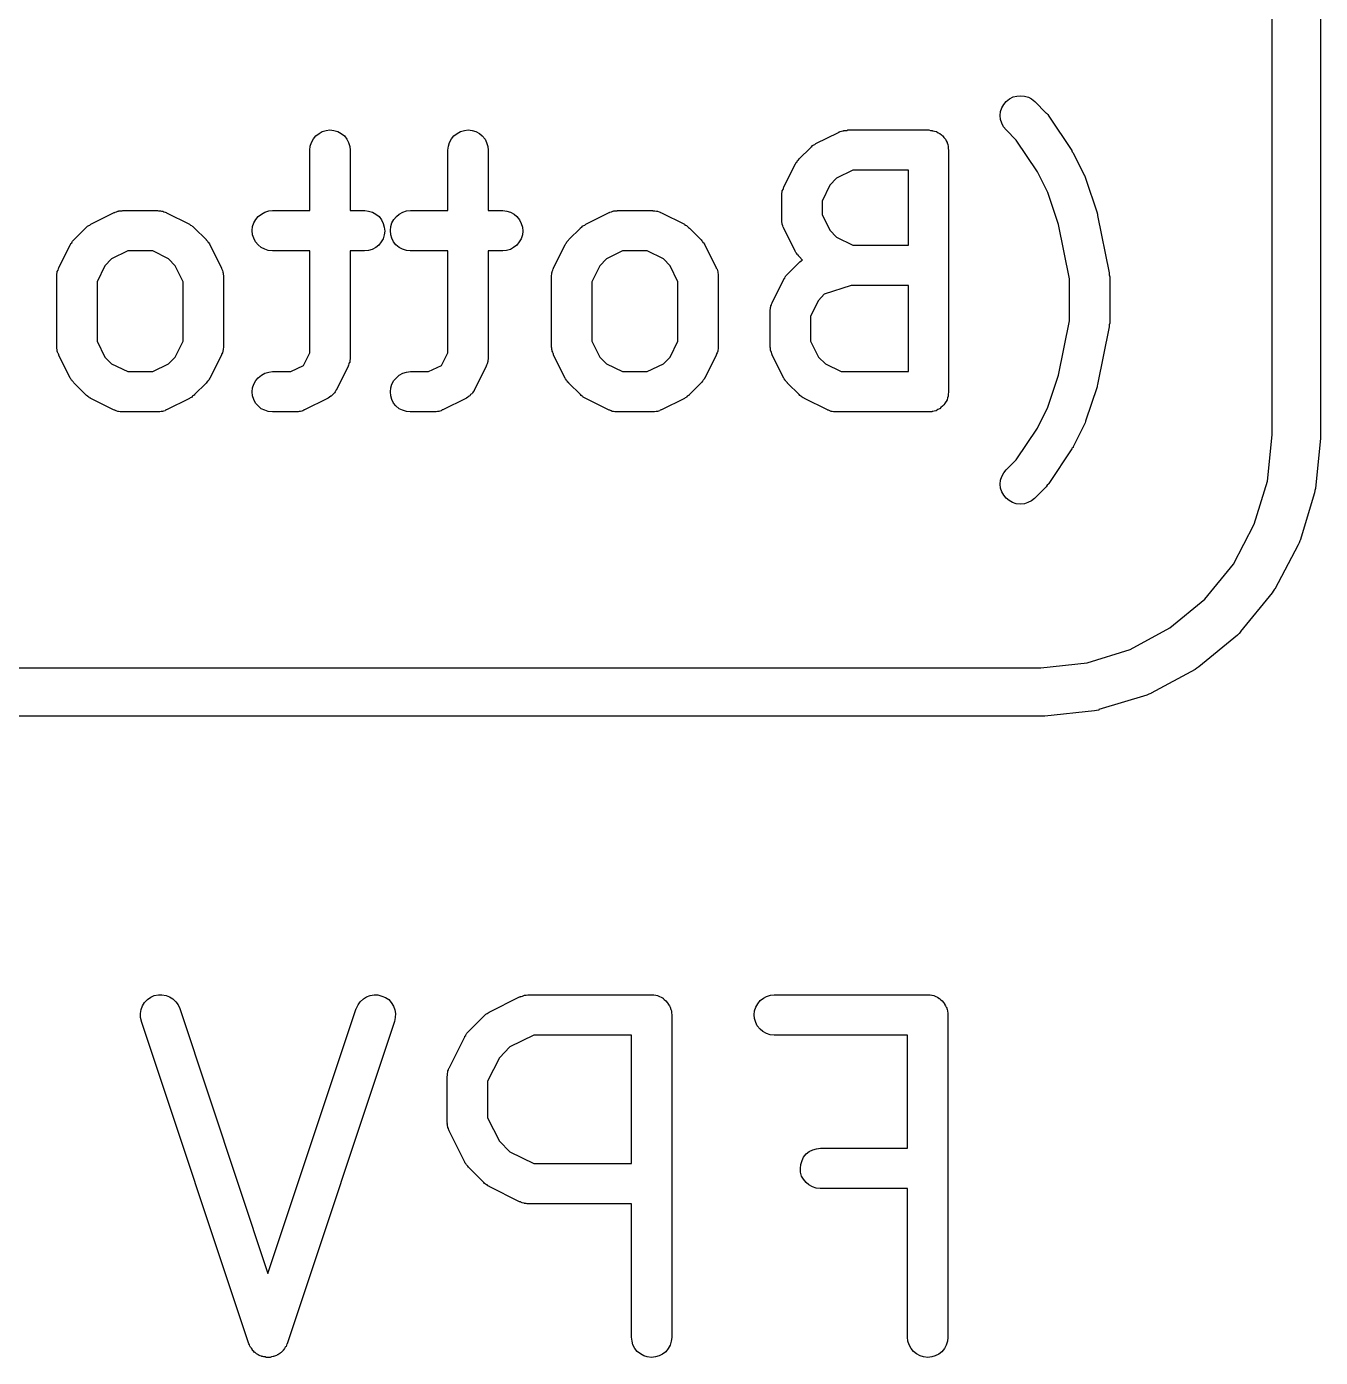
# Model space of a CAD drawing. Extents: x 57 to 139, y -149 to -36.
# Drawn here: x 104.036 to 107.248, y -129.541 to -126.238 of the extents above; entities that cross this region are included whole.
import ezdxf

# ---------------------------------------------------------------- set-up
doc = ezdxf.new("R2010")
doc.units = 0
doc.layers.add('BLACK', color=7, linetype='CONTINUOUS')

msp = doc.modelspace()

# ---------------------------------------------------------------- linework, layer by layer
at = {"layer": 'BLACK', "linetype": 'CONTINUOUS'}
for p, q in [((107.128, -127.251), (107.128, -120.015)), ((107.248, -120.012), (107.248, -127.257)), ((106.462, -126.431), (106.468, -126.423)), ((106.468, -126.423), (106.476, -126.417)), ((106.476, -126.417), (106.485, -126.412)), ((106.485, -126.412), (106.494, -126.41)), ((106.494, -126.41), (106.504, -126.409)), ((106.504, -126.409), (106.513, -126.41)), ((106.513, -126.41), (106.523, -126.413)), ((106.523, -126.413), (106.531, -126.417)), ((106.531, -126.417), (106.539, -126.423)), ((106.539, -126.423), (106.567, -126.452)), ((106.453, -126.458), (106.454, -126.448)), ((106.454, -126.448), (106.457, -126.439)), ((106.457, -126.439), (106.462, -126.431)), ((106.567, -126.452), (106.567, -126.452)), ((106.567, -126.452), (106.567, -126.452)), ((106.567, -126.452), (106.567, -126.452)), ((106.567, -126.452), (106.568, -126.452)), ((106.568, -126.452), (106.571, -126.456)), ((106.571, -126.456), (106.574, -126.46)), ((106.454, -126.468), (106.453, -126.458)), ((106.457, -126.477), (106.454, -126.468)), ((106.461, -126.486), (106.457, -126.477)), ((106.468, -126.494), (106.461, -126.486)), ((106.574, -126.46), (106.631, -126.545)), ((104.743, -126.525), (104.748, -126.516)), ((104.748, -126.516), (104.754, -126.509)), ((104.754, -126.509), (104.762, -126.503)), ((104.762, -126.503), (104.77, -126.498)), ((104.77, -126.498), (104.78, -126.495)), ((104.78, -126.495), (104.789, -126.494)), ((104.789, -126.494), (104.799, -126.495)), ((104.799, -126.495), (104.809, -126.498)), ((104.809, -126.498), (104.817, -126.503)), ((104.817, -126.503), (104.825, -126.509)), ((104.825, -126.509), (104.831, -126.517)), ((104.831, -126.517), (104.835, -126.525)), ((105.086, -126.525), (105.091, -126.516)), ((105.091, -126.516), (105.097, -126.509)), ((105.097, -126.509), (105.105, -126.503)), ((105.105, -126.503), (105.113, -126.498)), ((105.113, -126.498), (105.123, -126.495)), ((105.123, -126.495), (105.132, -126.494)), ((105.132, -126.494), (105.142, -126.495)), ((105.142, -126.495), (105.151, -126.498)), ((105.151, -126.498), (105.16, -126.503)), ((105.16, -126.503), (105.167, -126.509)), ((105.167, -126.509), (105.174, -126.517)), ((105.174, -126.517), (105.178, -126.525)), ((105.995, -126.528), (106.052, -126.5)), ((106.052, -126.5), (106.053, -126.499)), ((106.053, -126.499), (106.055, -126.499)), ((106.055, -126.499), (106.056, -126.498)), ((106.056, -126.498), (106.059, -126.497)), ((106.059, -126.497), (106.062, -126.496)), ((106.062, -126.496), (106.064, -126.496)), ((106.064, -126.496), (106.065, -126.495)), ((106.065, -126.495), (106.069, -126.495)), ((106.069, -126.495), (106.072, -126.495)), ((106.072, -126.495), (106.073, -126.495)), ((106.073, -126.495), (106.075, -126.494)), ((106.075, -126.494), (106.275, -126.494)), ((106.275, -126.494), (106.275, -126.494)), ((106.275, -126.494), (106.275, -126.494)), ((106.275, -126.494), (106.276, -126.494)), ((106.275, -126.494), (106.275, -126.494)), ((106.276, -126.494), (106.28, -126.495)), ((106.28, -126.495), (106.285, -126.495)), ((106.285, -126.495), (106.285, -126.496)), ((106.285, -126.496), (106.285, -126.496)), ((106.285, -126.496), (106.29, -126.497)), ((106.29, -126.497), (106.294, -126.498)), ((106.294, -126.498), (106.294, -126.498)), ((106.294, -126.498), (106.295, -126.498)), ((106.295, -126.498), (106.299, -126.501)), ((106.299, -126.501), (106.303, -126.503)), ((106.303, -126.503), (106.303, -126.503)), ((106.303, -126.503), (106.303, -126.503)), ((106.303, -126.503), (106.307, -126.506)), ((106.307, -126.506), (106.31, -126.509)), ((106.31, -126.509), (106.31, -126.509)), ((106.31, -126.509), (106.311, -126.509)), ((106.311, -126.509), (106.313, -126.513)), ((106.313, -126.513), (106.317, -126.517)), ((106.317, -126.517), (106.317, -126.517)), ((106.317, -126.517), (106.317, -126.517)), ((106.317, -126.517), (106.319, -126.521)), ((106.319, -126.521), (106.321, -126.525)), ((106.493, -126.519), (106.468, -126.494)), ((106.468, -126.494), (106.468, -126.494)), ((106.546, -126.598), (106.493, -126.519)), ((104.739, -126.544), (104.74, -126.534)), ((104.739, -126.694), (104.739, -126.544)), ((104.739, -126.544), (104.739, -126.544)), ((104.74, -126.534), (104.743, -126.525)), ((104.835, -126.525), (104.838, -126.535)), ((104.838, -126.535), (104.839, -126.544)), ((104.839, -126.544), (104.839, -126.694)), ((105.082, -126.544), (105.083, -126.534)), ((105.082, -126.694), (105.082, -126.544)), ((105.082, -126.544), (105.082, -126.544)), ((105.083, -126.534), (105.086, -126.525)), ((105.178, -126.525), (105.181, -126.535)), ((105.181, -126.535), (105.182, -126.544)), ((105.182, -126.544), (105.182, -126.694)), ((105.954, -126.566), (105.982, -126.538)), ((105.982, -126.538), (105.983, -126.537)), ((105.983, -126.537), (105.985, -126.535)), ((105.985, -126.535), (105.987, -126.533)), ((105.987, -126.533), (105.989, -126.532)), ((105.989, -126.532), (105.99, -126.531)), ((105.99, -126.531), (105.993, -126.53)), ((105.993, -126.53), (105.995, -126.528)), ((106.321, -126.525), (106.321, -126.526)), ((106.321, -126.526), (106.321, -126.526)), ((106.321, -126.526), (106.323, -126.53)), ((106.323, -126.53), (106.324, -126.535)), ((106.324, -126.535), (106.324, -126.535)), ((106.324, -126.535), (106.324, -126.535)), ((106.324, -126.535), (106.324, -126.54)), ((106.324, -126.54), (106.325, -126.544)), ((106.325, -126.544), (106.325, -127.144)), ((106.631, -126.545), (106.631, -126.546)), ((106.631, -126.546), (106.632, -126.548)), ((106.632, -126.548), (106.634, -126.551)), ((106.634, -126.551), (106.662, -126.608)), ((105.916, -126.636), (105.944, -126.579)), ((105.944, -126.579), (105.945, -126.579)), ((105.945, -126.579), (105.946, -126.576)), ((105.946, -126.576), (105.948, -126.574)), ((105.948, -126.574), (105.949, -126.572)), ((105.949, -126.572), (105.95, -126.57)), ((105.95, -126.57), (105.952, -126.568)), ((105.952, -126.568), (105.954, -126.566)), ((106.047, -126.614), (106.03, -126.631)), ((106.087, -126.594), (106.047, -126.614)), ((106.225, -126.594), (106.087, -126.594)), ((106.225, -126.78), (106.225, -126.594)), ((106.571, -126.649), (106.546, -126.598)), ((106.662, -126.608), (106.663, -126.608)), ((106.663, -126.608), (106.664, -126.611)), ((106.664, -126.611), (106.665, -126.614)), ((106.665, -126.614), (106.694, -126.7)), ((105.911, -126.652), (105.912, -126.648)), ((105.911, -126.655), (105.911, -126.652)), ((105.911, -126.657), (105.911, -126.655)), ((105.912, -126.645), (105.914, -126.642)), ((105.912, -126.647), (105.912, -126.645)), ((105.912, -126.648), (105.912, -126.647)), ((105.914, -126.642), (105.915, -126.639)), ((105.915, -126.638), (105.916, -126.636)), ((105.915, -126.639), (105.915, -126.638)), ((106.03, -126.631), (106.011, -126.671)), ((106.598, -126.729), (106.571, -126.649)), ((105.911, -126.658), (105.911, -126.657)), ((105.911, -126.659), (105.911, -126.658)), ((105.911, -126.716), (105.911, -126.659)), ((106.011, -126.671), (106.011, -126.704)), ((104.195, -126.728), (104.252, -126.7)), ((104.252, -126.7), (104.253, -126.699)), ((104.253, -126.699), (104.255, -126.699)), ((104.255, -126.699), (104.256, -126.698)), ((104.256, -126.698), (104.259, -126.697)), ((104.259, -126.697), (104.262, -126.696)), ((104.262, -126.696), (104.264, -126.696)), ((104.264, -126.696), (104.265, -126.695)), ((104.265, -126.695), (104.269, -126.695)), ((104.269, -126.695), (104.272, -126.695)), ((104.272, -126.695), (104.273, -126.695)), ((104.273, -126.695), (104.275, -126.694)), ((104.275, -126.694), (104.361, -126.694)), ((104.361, -126.694), (104.363, -126.695)), ((104.361, -126.694), (104.361, -126.694)), ((104.363, -126.695), (104.364, -126.695)), ((104.364, -126.695), (104.368, -126.695)), ((104.368, -126.695), (104.371, -126.696)), ((104.371, -126.696), (104.372, -126.696)), ((104.372, -126.696), (104.374, -126.696)), ((104.374, -126.696), (104.377, -126.697)), ((104.377, -126.697), (104.38, -126.698)), ((104.38, -126.698), (104.382, -126.699)), ((104.382, -126.699), (104.383, -126.7)), ((104.383, -126.7), (104.44, -126.728)), ((104.6, -126.725), (104.605, -126.716)), ((104.605, -126.716), (104.611, -126.709)), ((104.611, -126.709), (104.619, -126.703)), ((104.619, -126.703), (104.627, -126.698)), ((104.627, -126.698), (104.637, -126.695)), ((104.637, -126.695), (104.646, -126.694)), ((104.646, -126.694), (104.739, -126.694)), ((104.839, -126.694), (104.875, -126.694)), ((104.875, -126.694), (104.876, -126.694)), ((104.876, -126.694), (104.885, -126.696)), ((104.885, -126.696), (104.895, -126.698)), ((104.895, -126.698), (104.903, -126.703)), ((104.903, -126.703), (104.911, -126.709)), ((104.911, -126.709), (104.917, -126.717)), ((104.917, -126.717), (104.921, -126.726)), ((104.943, -126.725), (104.948, -126.716)), ((104.948, -126.716), (104.954, -126.709)), ((104.954, -126.709), (104.961, -126.703)), ((104.961, -126.703), (104.97, -126.698)), ((104.97, -126.698), (104.979, -126.695)), ((104.979, -126.695), (104.989, -126.694)), ((104.989, -126.694), (105.082, -126.694)), ((105.182, -126.694), (105.218, -126.694)), ((105.218, -126.694), (105.218, -126.694)), ((105.218, -126.694), (105.228, -126.696)), ((105.228, -126.696), (105.237, -126.698)), ((105.237, -126.698), (105.246, -126.703)), ((105.246, -126.703), (105.253, -126.709)), ((105.253, -126.709), (105.26, -126.717)), ((105.26, -126.717), (105.264, -126.726)), ((105.424, -126.728), (105.481, -126.7)), ((105.481, -126.7), (105.482, -126.699)), ((105.482, -126.699), (105.483, -126.699)), ((105.483, -126.699), (105.484, -126.698)), ((105.484, -126.698), (105.488, -126.697)), ((105.488, -126.697), (105.491, -126.696)), ((105.491, -126.696), (105.492, -126.696)), ((105.492, -126.696), (105.494, -126.695)), ((105.494, -126.695), (105.497, -126.695)), ((105.497, -126.695), (105.5, -126.695)), ((105.5, -126.695), (105.502, -126.695)), ((105.502, -126.695), (105.503, -126.694)), ((105.503, -126.694), (105.589, -126.694)), ((105.589, -126.694), (105.59, -126.694)), ((105.59, -126.694), (105.591, -126.695)), ((105.591, -126.695), (105.593, -126.695)), ((105.593, -126.695), (105.596, -126.695)), ((105.596, -126.695), (105.6, -126.696)), ((105.6, -126.696), (105.601, -126.696)), ((105.601, -126.696), (105.602, -126.696)), ((105.602, -126.696), (105.606, -126.697)), ((105.606, -126.697), (105.609, -126.698)), ((105.609, -126.698), (105.61, -126.699)), ((105.61, -126.699), (105.612, -126.7)), ((105.612, -126.7), (105.669, -126.728)), ((105.911, -126.717), (105.911, -126.716)), ((105.911, -126.719), (105.911, -126.717)), ((105.911, -126.722), (105.911, -126.719)), ((105.912, -126.726), (105.911, -126.722)), ((106.011, -126.704), (106.03, -126.743)), ((106.694, -126.7), (106.694, -126.701)), ((106.694, -126.701), (106.695, -126.703)), ((106.695, -126.703), (106.695, -126.706)), ((106.695, -126.706), (106.724, -126.849)), ((104.154, -126.766), (104.182, -126.738)), ((104.182, -126.738), (104.183, -126.737)), ((104.183, -126.737), (104.185, -126.735)), ((104.185, -126.735), (104.187, -126.733)), ((104.187, -126.733), (104.189, -126.732)), ((104.189, -126.732), (104.19, -126.731)), ((104.19, -126.731), (104.193, -126.73)), ((104.193, -126.73), (104.195, -126.728)), ((104.44, -126.728), (104.441, -126.729)), ((104.441, -126.729), (104.443, -126.73)), ((104.443, -126.73), (104.446, -126.731)), ((104.446, -126.731), (104.447, -126.733)), ((104.447, -126.733), (104.449, -126.734)), ((104.449, -126.734), (104.451, -126.736)), ((104.451, -126.736), (104.453, -126.738)), ((104.453, -126.738), (104.482, -126.766)), ((104.596, -126.744), (104.597, -126.734)), ((104.597, -126.754), (104.596, -126.744)), ((104.597, -126.734), (104.6, -126.725)), ((104.6, -126.763), (104.597, -126.754)), ((104.921, -126.726), (104.924, -126.735)), ((104.924, -126.754), (104.921, -126.764)), ((104.924, -126.735), (104.925, -126.745)), ((104.925, -126.745), (104.924, -126.754)), ((104.939, -126.744), (104.94, -126.734)), ((104.94, -126.754), (104.939, -126.744)), ((104.94, -126.734), (104.943, -126.725)), ((104.943, -126.763), (104.94, -126.754)), ((105.264, -126.726), (105.267, -126.735)), ((105.267, -126.754), (105.264, -126.764)), ((105.267, -126.735), (105.268, -126.745)), ((105.268, -126.745), (105.267, -126.754)), ((105.382, -126.766), (105.411, -126.738)), ((105.411, -126.737), (105.414, -126.735)), ((105.411, -126.738), (105.411, -126.737)), ((105.414, -126.735), (105.416, -126.733)), ((105.416, -126.733), (105.417, -126.732)), ((105.417, -126.732), (105.419, -126.731)), ((105.419, -126.731), (105.422, -126.73)), ((105.422, -126.73), (105.424, -126.728)), ((105.669, -126.728), (105.669, -126.729)), ((105.669, -126.729), (105.672, -126.73)), ((105.672, -126.73), (105.674, -126.731)), ((105.674, -126.731), (105.676, -126.733)), ((105.676, -126.733), (105.677, -126.734)), ((105.677, -126.734), (105.679, -126.736)), ((105.679, -126.736), (105.682, -126.738)), ((105.682, -126.738), (105.71, -126.766)), ((105.912, -126.727), (105.912, -126.726)), ((105.912, -126.728), (105.912, -126.727)), ((105.913, -126.732), (105.912, -126.728)), ((105.914, -126.735), (105.913, -126.732)), ((105.915, -126.736), (105.914, -126.735)), ((105.916, -126.738), (105.915, -126.736)), ((105.944, -126.795), (105.916, -126.738)), ((105.916, -126.738), (105.916, -126.738)), ((106.03, -126.743), (106.047, -126.76)), ((106.625, -126.864), (106.598, -126.729)), ((104.116, -126.836), (104.144, -126.779)), ((104.144, -126.779), (104.145, -126.779)), ((104.145, -126.779), (104.146, -126.776)), ((104.146, -126.776), (104.148, -126.774)), ((104.148, -126.774), (104.149, -126.772)), ((104.149, -126.772), (104.15, -126.77)), ((104.15, -126.77), (104.152, -126.768)), ((104.152, -126.768), (104.154, -126.766)), ((104.482, -126.766), (104.482, -126.767)), ((104.482, -126.767), (104.484, -126.769)), ((104.484, -126.769), (104.486, -126.771)), ((104.486, -126.771), (104.487, -126.773)), ((104.487, -126.773), (104.488, -126.774)), ((104.488, -126.774), (104.49, -126.777)), ((104.49, -126.777), (104.491, -126.779)), ((104.491, -126.779), (104.52, -126.836)), ((104.604, -126.772), (104.6, -126.763)), ((104.611, -126.779), (104.604, -126.772)), ((104.618, -126.786), (104.611, -126.779)), ((104.627, -126.79), (104.618, -126.786)), ((104.903, -126.786), (104.894, -126.791)), ((104.91, -126.78), (104.903, -126.786)), ((104.916, -126.772), (104.91, -126.78)), ((104.921, -126.764), (104.916, -126.772)), ((104.947, -126.772), (104.943, -126.763)), ((104.953, -126.779), (104.947, -126.772)), ((104.961, -126.786), (104.953, -126.779)), ((104.969, -126.79), (104.961, -126.786)), ((105.245, -126.786), (105.237, -126.791)), ((105.253, -126.78), (105.245, -126.786)), ((105.259, -126.772), (105.253, -126.78)), ((105.264, -126.764), (105.259, -126.772)), ((105.344, -126.836), (105.373, -126.779)), ((105.373, -126.779), (105.375, -126.776)), ((105.373, -126.779), (105.373, -126.779)), ((105.375, -126.776), (105.376, -126.774)), ((105.376, -126.774), (105.377, -126.772)), ((105.377, -126.772), (105.379, -126.77)), ((105.379, -126.77), (105.381, -126.768)), ((105.381, -126.768), (105.382, -126.766)), ((105.71, -126.766), (105.711, -126.767)), ((105.711, -126.767), (105.712, -126.769)), ((105.712, -126.769), (105.714, -126.771)), ((105.714, -126.771), (105.715, -126.773)), ((105.715, -126.773), (105.717, -126.774)), ((105.717, -126.774), (105.718, -126.777)), ((105.718, -126.777), (105.72, -126.779)), ((105.72, -126.779), (105.748, -126.836)), ((106.047, -126.76), (106.087, -126.78)), ((106.087, -126.78), (106.225, -126.78)), ((104.247, -126.814), (104.23, -126.831)), ((104.287, -126.794), (104.247, -126.814)), ((104.349, -126.794), (104.287, -126.794)), ((104.388, -126.814), (104.349, -126.794)), ((104.405, -126.831), (104.388, -126.814)), ((104.636, -126.793), (104.627, -126.79)), ((104.646, -126.794), (104.636, -126.793)), ((104.739, -126.794), (104.646, -126.794)), ((104.646, -126.794), (104.646, -126.794)), ((104.739, -127.047), (104.739, -126.794)), ((104.875, -126.794), (104.839, -126.794)), ((104.839, -126.794), (104.839, -127.059)), ((104.885, -126.793), (104.875, -126.794)), ((104.894, -126.791), (104.885, -126.793)), ((104.979, -126.793), (104.969, -126.79)), ((104.988, -126.794), (104.979, -126.793)), ((104.989, -126.794), (104.988, -126.794)), ((105.082, -126.794), (104.989, -126.794)), ((105.082, -127.047), (105.082, -126.794)), ((105.218, -126.794), (105.182, -126.794)), ((105.182, -126.794), (105.182, -127.059)), ((105.227, -126.793), (105.218, -126.794)), ((105.237, -126.791), (105.227, -126.793)), ((105.476, -126.814), (105.459, -126.831)), ((105.515, -126.794), (105.476, -126.814)), ((105.577, -126.794), (105.515, -126.794)), ((105.617, -126.814), (105.577, -126.794)), ((105.634, -126.831), (105.617, -126.814)), ((105.946, -126.798), (105.944, -126.795)), ((105.947, -126.8), (105.946, -126.798)), ((105.949, -126.802), (105.947, -126.8)), ((105.95, -126.804), (105.949, -126.802)), ((105.952, -126.806), (105.95, -126.804)), ((105.953, -126.808), (105.952, -126.806)), ((105.954, -126.808), (105.953, -126.808)), ((105.962, -126.817), (105.954, -126.808)), ((105.955, -126.822), (105.956, -126.821)), ((105.956, -126.821), (105.959, -126.819)), ((105.959, -126.819), (105.962, -126.817)), ((105.962, -126.817), (105.962, -126.817)), ((104.111, -126.852), (104.112, -126.848)), ((104.111, -126.855), (104.111, -126.852)), ((104.112, -126.845), (104.114, -126.842)), ((104.112, -126.847), (104.112, -126.845)), ((104.112, -126.848), (104.112, -126.847)), ((104.114, -126.842), (104.115, -126.839)), ((104.115, -126.838), (104.116, -126.836)), ((104.115, -126.839), (104.115, -126.838)), ((104.23, -126.831), (104.211, -126.871)), ((104.425, -126.871), (104.405, -126.831)), ((104.52, -126.836), (104.52, -126.837)), ((104.52, -126.837), (104.52, -126.838)), ((104.52, -126.838), (104.521, -126.84)), ((104.521, -126.84), (104.522, -126.843)), ((104.522, -126.843), (104.523, -126.846)), ((104.523, -126.846), (104.523, -126.848)), ((104.523, -126.848), (104.524, -126.849)), ((104.524, -126.849), (104.524, -126.852)), ((104.524, -126.852), (104.525, -126.856)), ((105.339, -126.855), (105.34, -126.852)), ((105.34, -126.848), (105.341, -126.847)), ((105.34, -126.852), (105.34, -126.848)), ((105.341, -126.845), (105.342, -126.842)), ((105.341, -126.847), (105.341, -126.845)), ((105.342, -126.842), (105.343, -126.839)), ((105.343, -126.839), (105.344, -126.838)), ((105.344, -126.838), (105.344, -126.836)), ((105.459, -126.831), (105.439, -126.871)), ((105.653, -126.871), (105.634, -126.831)), ((105.748, -126.836), (105.748, -126.837)), ((105.748, -126.837), (105.749, -126.838)), ((105.749, -126.838), (105.75, -126.84)), ((105.75, -126.84), (105.751, -126.843)), ((105.751, -126.843), (105.752, -126.846)), ((105.752, -126.846), (105.752, -126.848)), ((105.752, -126.848), (105.752, -126.849)), ((105.752, -126.849), (105.753, -126.852)), ((105.753, -126.852), (105.753, -126.856)), ((105.921, -126.856), (105.923, -126.854)), ((105.923, -126.854), (105.925, -126.852)), ((105.925, -126.852), (105.954, -126.823)), ((105.954, -126.823), (105.955, -126.822)), ((105.954, -126.823), (105.954, -126.823)), ((106.724, -126.849), (106.724, -126.849)), ((106.724, -126.849), (106.724, -126.849)), ((106.724, -126.849), (106.724, -126.849)), ((106.724, -126.849), (106.724, -126.85)), ((106.724, -126.85), (106.724, -126.854)), ((106.724, -126.854), (106.725, -126.859)), ((104.111, -126.857), (104.111, -126.855)), ((104.111, -126.858), (104.111, -126.857)), ((104.111, -126.859), (104.111, -126.858)), ((104.111, -127.03), (104.111, -126.859)), ((104.211, -126.871), (104.211, -127.018)), ((104.425, -127.018), (104.425, -126.871)), ((104.525, -126.856), (104.525, -126.857)), ((104.525, -126.857), (104.525, -126.859)), ((104.525, -126.859), (104.525, -127.03)), ((105.339, -126.857), (105.339, -126.855)), ((105.339, -126.858), (105.339, -126.857)), ((105.339, -126.859), (105.339, -126.858)), ((105.339, -127.03), (105.339, -126.859)), ((105.439, -126.871), (105.439, -127.018)), ((105.653, -127.018), (105.653, -126.871)), ((105.753, -126.856), (105.753, -126.857)), ((105.753, -126.857), (105.753, -126.859)), ((105.753, -126.859), (105.753, -127.03)), ((105.887, -126.922), (105.916, -126.865)), ((105.916, -126.864), (105.918, -126.862)), ((105.916, -126.865), (105.916, -126.864)), ((105.918, -126.862), (105.919, -126.859)), ((105.919, -126.859), (105.92, -126.858)), ((105.92, -126.858), (105.921, -126.856)), ((106.083, -126.88), (106.016, -126.902)), ((106.225, -126.88), (106.083, -126.88)), ((106.225, -127.094), (106.225, -126.88)), ((106.625, -126.968), (106.625, -126.864)), ((106.725, -126.859), (106.725, -126.973)), ((106.002, -126.917), (105.982, -126.956)), ((106.016, -126.902), (106.002, -126.917)), ((105.882, -126.941), (105.883, -126.937)), ((105.882, -126.942), (105.882, -126.941)), ((105.882, -126.944), (105.882, -126.942)), ((105.882, -127.03), (105.882, -126.944)), ((105.882, -126.944), (105.882, -126.944)), ((105.883, -126.934), (105.884, -126.933)), ((105.883, -126.937), (105.883, -126.934)), ((105.884, -126.931), (105.885, -126.928)), ((105.884, -126.933), (105.884, -126.931)), ((105.885, -126.928), (105.886, -126.925)), ((105.886, -126.925), (105.887, -126.923)), ((105.887, -126.923), (105.887, -126.922)), ((105.982, -126.956), (105.982, -127.018)), ((106.598, -127.103), (106.625, -126.968)), ((106.724, -126.983), (106.695, -127.126)), ((106.725, -126.974), (106.724, -126.978)), ((106.724, -126.978), (106.724, -126.983)), ((106.725, -126.973), (106.725, -126.973)), ((106.725, -126.973), (106.725, -126.973)), ((106.725, -126.973), (106.725, -126.973)), ((106.725, -126.973), (106.725, -126.974)), ((104.211, -127.018), (104.23, -127.058)), ((104.405, -127.058), (104.425, -127.018)), ((105.439, -127.018), (105.459, -127.058)), ((105.634, -127.058), (105.653, -127.018)), ((105.982, -127.018), (106.002, -127.058)), ((104.111, -127.032), (104.111, -127.03)), ((104.111, -127.033), (104.111, -127.032)), ((104.111, -127.036), (104.111, -127.033)), ((104.112, -127.04), (104.111, -127.036)), ((104.112, -127.041), (104.112, -127.04)), ((104.112, -127.043), (104.112, -127.041)), ((104.113, -127.046), (104.112, -127.043)), ((104.114, -127.049), (104.113, -127.046)), ((104.115, -127.05), (104.114, -127.049)), ((104.116, -127.052), (104.115, -127.05)), ((104.116, -127.053), (104.116, -127.052)), ((104.521, -127.05), (104.52, -127.051)), ((104.52, -127.051), (104.52, -127.053)), ((104.522, -127.047), (104.521, -127.05)), ((104.523, -127.043), (104.522, -127.047)), ((104.524, -127.041), (104.523, -127.042)), ((104.523, -127.042), (104.523, -127.043)), ((104.525, -127.034), (104.524, -127.037)), ((104.524, -127.037), (104.524, -127.041)), ((104.525, -127.03), (104.525, -127.031)), ((104.525, -127.031), (104.525, -127.032)), ((104.525, -127.032), (104.525, -127.034)), ((104.723, -127.079), (104.739, -127.047)), ((105.066, -127.079), (105.082, -127.047)), ((105.339, -127.032), (105.339, -127.03)), ((105.339, -127.033), (105.339, -127.032)), ((105.34, -127.036), (105.339, -127.033)), ((105.34, -127.04), (105.34, -127.036)), ((105.341, -127.041), (105.34, -127.04)), ((105.341, -127.043), (105.341, -127.041)), ((105.342, -127.046), (105.341, -127.043)), ((105.343, -127.049), (105.342, -127.046)), ((105.344, -127.05), (105.343, -127.049)), ((105.344, -127.052), (105.344, -127.05)), ((105.344, -127.053), (105.344, -127.052)), ((105.749, -127.051), (105.748, -127.053)), ((105.75, -127.047), (105.749, -127.05)), ((105.749, -127.05), (105.749, -127.051)), ((105.752, -127.043), (105.75, -127.047)), ((105.753, -127.037), (105.752, -127.041)), ((105.752, -127.041), (105.752, -127.042)), ((105.752, -127.042), (105.752, -127.043)), ((105.753, -127.03), (105.753, -127.031)), ((105.753, -127.031), (105.753, -127.032)), ((105.753, -127.032), (105.753, -127.034)), ((105.753, -127.034), (105.753, -127.037)), ((105.882, -127.032), (105.882, -127.03)), ((105.882, -127.033), (105.882, -127.032)), ((105.883, -127.036), (105.882, -127.033)), ((105.883, -127.04), (105.883, -127.036)), ((105.883, -127.041), (105.883, -127.04)), ((105.884, -127.043), (105.883, -127.041)), ((105.885, -127.046), (105.884, -127.043)), ((105.886, -127.049), (105.885, -127.046)), ((105.886, -127.05), (105.886, -127.049)), ((105.887, -127.052), (105.886, -127.05)), ((105.887, -127.053), (105.887, -127.052)), ((104.144, -127.11), (104.116, -127.053)), ((104.23, -127.058), (104.247, -127.075)), ((104.247, -127.075), (104.287, -127.094)), ((104.349, -127.094), (104.388, -127.075)), ((104.388, -127.075), (104.405, -127.058)), ((104.52, -127.053), (104.491, -127.11)), ((104.692, -127.094), (104.723, -127.079)), ((104.834, -127.081), (104.805, -127.138)), ((104.835, -127.078), (104.834, -127.08)), ((104.834, -127.08), (104.834, -127.081)), ((104.836, -127.075), (104.835, -127.078)), ((104.837, -127.072), (104.836, -127.075)), ((104.838, -127.071), (104.837, -127.072)), ((104.839, -127.062), (104.838, -127.066)), ((104.838, -127.066), (104.838, -127.069)), ((104.838, -127.069), (104.838, -127.071)), ((104.839, -127.059), (104.839, -127.059)), ((104.839, -127.059), (104.839, -127.061)), ((104.839, -127.061), (104.839, -127.062)), ((105.034, -127.094), (105.066, -127.079)), ((105.177, -127.081), (105.148, -127.138)), ((105.178, -127.078), (105.177, -127.08)), ((105.177, -127.08), (105.177, -127.081)), ((105.179, -127.075), (105.178, -127.078)), ((105.18, -127.072), (105.179, -127.075)), ((105.181, -127.069), (105.18, -127.071)), ((105.18, -127.071), (105.18, -127.072)), ((105.182, -127.062), (105.181, -127.066)), ((105.181, -127.066), (105.181, -127.069)), ((105.182, -127.059), (105.182, -127.059)), ((105.182, -127.059), (105.182, -127.061)), ((105.182, -127.061), (105.182, -127.062)), ((105.373, -127.11), (105.344, -127.053)), ((105.459, -127.058), (105.476, -127.075)), ((105.476, -127.075), (105.515, -127.094)), ((105.577, -127.094), (105.617, -127.075)), ((105.617, -127.075), (105.634, -127.058)), ((105.748, -127.053), (105.72, -127.11)), ((105.916, -127.11), (105.887, -127.053)), ((106.002, -127.058), (106.019, -127.075)), ((106.019, -127.075), (106.058, -127.094)), ((104.146, -127.112), (104.144, -127.11)), ((104.147, -127.115), (104.146, -127.112)), ((104.149, -127.116), (104.147, -127.115)), ((104.15, -127.118), (104.149, -127.116)), ((104.152, -127.12), (104.15, -127.118)), ((104.287, -127.094), (104.349, -127.094)), ((104.485, -127.118), (104.483, -127.12)), ((104.487, -127.117), (104.485, -127.118)), ((104.488, -127.115), (104.487, -127.117)), ((104.489, -127.113), (104.488, -127.115)), ((104.491, -127.11), (104.489, -127.113)), ((104.491, -127.11), (104.491, -127.11)), ((104.6, -127.125), (104.605, -127.116)), ((104.605, -127.116), (104.611, -127.109)), ((104.611, -127.109), (104.619, -127.103)), ((104.619, -127.103), (104.627, -127.098)), ((104.627, -127.098), (104.637, -127.095)), ((104.637, -127.095), (104.646, -127.094)), ((104.646, -127.094), (104.692, -127.094)), ((104.943, -127.125), (104.948, -127.116)), ((104.948, -127.116), (104.954, -127.109)), ((104.954, -127.109), (104.961, -127.103)), ((104.961, -127.103), (104.97, -127.098)), ((104.97, -127.098), (104.979, -127.095)), ((104.979, -127.095), (104.989, -127.094)), ((104.989, -127.094), (105.034, -127.094)), ((105.374, -127.112), (105.373, -127.11)), ((105.376, -127.115), (105.374, -127.112)), ((105.377, -127.116), (105.376, -127.115)), ((105.378, -127.118), (105.377, -127.116)), ((105.38, -127.12), (105.378, -127.118)), ((105.515, -127.094), (105.577, -127.094)), ((105.714, -127.118), (105.712, -127.12)), ((105.715, -127.117), (105.714, -127.118)), ((105.716, -127.115), (105.715, -127.117)), ((105.718, -127.113), (105.716, -127.115)), ((105.719, -127.11), (105.718, -127.113)), ((105.72, -127.11), (105.719, -127.11)), ((105.917, -127.112), (105.916, -127.11)), ((105.919, -127.115), (105.917, -127.112)), ((105.92, -127.116), (105.919, -127.115)), ((105.921, -127.118), (105.92, -127.116)), ((105.923, -127.12), (105.921, -127.118)), ((106.058, -127.094), (106.225, -127.094)), ((106.571, -127.182), (106.598, -127.103)), ((104.153, -127.122), (104.152, -127.12)), ((104.154, -127.123), (104.153, -127.122)), ((104.182, -127.151), (104.154, -127.123)), ((104.185, -127.153), (104.182, -127.151)), ((104.482, -127.123), (104.453, -127.151)), ((104.453, -127.151), (104.453, -127.152)), ((104.483, -127.12), (104.482, -127.123)), ((104.596, -127.144), (104.597, -127.134)), ((104.597, -127.154), (104.596, -127.144)), ((104.597, -127.134), (104.6, -127.125)), ((104.796, -127.151), (104.793, -127.154)), ((104.798, -127.149), (104.796, -127.151)), ((104.799, -127.148), (104.798, -127.149)), ((104.8, -127.147), (104.799, -127.148)), ((104.802, -127.144), (104.8, -127.147)), ((104.804, -127.141), (104.802, -127.144)), ((104.805, -127.139), (104.804, -127.14)), ((104.804, -127.14), (104.804, -127.141)), ((104.805, -127.138), (104.805, -127.139)), ((104.939, -127.144), (104.94, -127.134)), ((104.94, -127.154), (104.939, -127.144)), ((104.94, -127.134), (104.943, -127.125)), ((105.138, -127.151), (105.136, -127.154)), ((105.141, -127.149), (105.138, -127.151)), ((105.142, -127.148), (105.141, -127.149)), ((105.143, -127.147), (105.142, -127.148)), ((105.145, -127.144), (105.143, -127.147)), ((105.147, -127.141), (105.145, -127.144)), ((105.148, -127.139), (105.147, -127.14)), ((105.147, -127.14), (105.147, -127.141)), ((105.148, -127.138), (105.148, -127.139)), ((105.382, -127.122), (105.38, -127.12)), ((105.382, -127.123), (105.382, -127.122)), ((105.411, -127.151), (105.382, -127.123)), ((105.413, -127.153), (105.411, -127.151)), ((105.682, -127.151), (105.681, -127.152)), ((105.71, -127.123), (105.682, -127.151)), ((105.712, -127.12), (105.71, -127.123)), ((105.925, -127.122), (105.923, -127.12)), ((105.925, -127.123), (105.925, -127.122)), ((105.954, -127.151), (105.925, -127.123)), ((105.956, -127.153), (105.954, -127.151)), ((106.325, -127.145), (106.324, -127.15)), ((106.324, -127.15), (106.324, -127.154)), ((106.325, -127.144), (106.325, -127.145)), ((106.325, -127.145), (106.325, -127.145)), ((106.325, -127.145), (106.325, -127.145)), ((106.325, -127.145), (106.325, -127.145)), ((106.694, -127.132), (106.665, -127.217)), ((106.695, -127.126), (106.694, -127.129)), ((106.694, -127.129), (106.694, -127.132)), ((106.695, -127.126), (106.695, -127.126)), ((104.187, -127.155), (104.185, -127.153)), ((104.188, -127.156), (104.187, -127.155)), ((104.19, -127.157), (104.188, -127.156)), ((104.192, -127.159), (104.19, -127.157)), ((104.195, -127.16), (104.192, -127.159)), ((104.195, -127.161), (104.195, -127.16)), ((104.252, -127.189), (104.195, -127.161)), ((104.44, -127.161), (104.383, -127.189)), ((104.442, -127.159), (104.44, -127.161)), ((104.445, -127.158), (104.442, -127.159)), ((104.447, -127.156), (104.445, -127.158)), ((104.448, -127.155), (104.447, -127.156)), ((104.45, -127.153), (104.448, -127.155)), ((104.453, -127.152), (104.45, -127.153)), ((104.6, -127.163), (104.597, -127.154)), ((104.604, -127.172), (104.6, -127.163)), ((104.611, -127.179), (104.604, -127.172)), ((104.618, -127.186), (104.611, -127.179)), ((104.783, -127.161), (104.726, -127.189)), ((104.784, -127.16), (104.783, -127.161)), ((104.785, -127.16), (104.784, -127.16)), ((104.788, -127.157), (104.785, -127.16)), ((104.791, -127.155), (104.788, -127.157)), ((104.792, -127.155), (104.791, -127.155)), ((104.793, -127.154), (104.792, -127.155)), ((104.943, -127.163), (104.94, -127.154)), ((104.947, -127.172), (104.943, -127.163)), ((104.953, -127.179), (104.947, -127.172)), ((104.961, -127.186), (104.953, -127.179)), ((105.126, -127.161), (105.069, -127.189)), ((105.127, -127.16), (105.126, -127.161)), ((105.128, -127.16), (105.127, -127.16)), ((105.131, -127.157), (105.128, -127.16)), ((105.134, -127.155), (105.131, -127.157)), ((105.135, -127.155), (105.134, -127.155)), ((105.136, -127.154), (105.135, -127.155)), ((105.415, -127.155), (105.413, -127.153)), ((105.417, -127.156), (105.415, -127.155)), ((105.418, -127.157), (105.417, -127.156)), ((105.421, -127.159), (105.418, -127.157)), ((105.423, -127.16), (105.421, -127.159)), ((105.424, -127.161), (105.423, -127.16)), ((105.481, -127.189), (105.424, -127.161)), ((105.669, -127.161), (105.612, -127.189)), ((105.671, -127.159), (105.669, -127.161)), ((105.674, -127.158), (105.671, -127.159)), ((105.675, -127.156), (105.674, -127.158)), ((105.677, -127.155), (105.675, -127.156)), ((105.679, -127.153), (105.677, -127.155)), ((105.681, -127.152), (105.679, -127.153)), ((105.958, -127.155), (105.956, -127.153)), ((105.96, -127.156), (105.958, -127.155)), ((105.961, -127.157), (105.96, -127.156)), ((105.964, -127.159), (105.961, -127.157)), ((105.966, -127.16), (105.964, -127.159)), ((105.967, -127.161), (105.966, -127.16)), ((106.024, -127.189), (105.967, -127.161)), ((106.306, -127.183), (106.303, -127.186)), ((106.31, -127.18), (106.306, -127.183)), ((106.313, -127.176), (106.31, -127.18)), ((106.31, -127.18), (106.31, -127.18)), ((106.31, -127.18), (106.31, -127.18)), ((106.316, -127.173), (106.313, -127.176)), ((106.319, -127.168), (106.316, -127.172)), ((106.316, -127.172), (106.316, -127.173)), ((106.316, -127.173), (106.316, -127.173)), ((106.321, -127.164), (106.319, -127.168)), ((106.322, -127.159), (106.321, -127.164)), ((106.321, -127.164), (106.321, -127.164)), ((106.321, -127.164), (106.321, -127.164)), ((106.324, -127.155), (106.322, -127.159)), ((106.324, -127.154), (106.324, -127.155)), ((106.324, -127.155), (106.324, -127.155)), ((106.546, -127.234), (106.571, -127.182)), ((104.254, -127.19), (104.252, -127.189)), ((104.255, -127.19), (104.254, -127.19)), ((104.258, -127.191), (104.255, -127.19)), ((104.262, -127.193), (104.258, -127.191)), ((104.263, -127.193), (104.262, -127.193)), ((104.264, -127.193), (104.263, -127.193)), ((104.268, -127.194), (104.264, -127.193)), ((104.271, -127.194), (104.268, -127.194)), ((104.273, -127.194), (104.271, -127.194)), ((104.274, -127.194), (104.273, -127.194)), ((104.275, -127.194), (104.274, -127.194)), ((104.361, -127.194), (104.275, -127.194)), ((104.362, -127.194), (104.361, -127.194)), ((104.364, -127.194), (104.362, -127.194)), ((104.367, -127.194), (104.364, -127.194)), ((104.37, -127.193), (104.367, -127.194)), ((104.372, -127.193), (104.37, -127.193)), ((104.373, -127.193), (104.372, -127.193)), ((104.376, -127.192), (104.373, -127.193)), ((104.38, -127.191), (104.376, -127.192)), ((104.381, -127.19), (104.38, -127.191)), ((104.382, -127.189), (104.381, -127.19)), ((104.383, -127.189), (104.382, -127.189)), ((104.627, -127.19), (104.618, -127.186)), ((104.636, -127.193), (104.627, -127.19)), ((104.646, -127.194), (104.636, -127.193)), ((104.703, -127.194), (104.646, -127.194)), ((104.646, -127.194), (104.646, -127.194)), ((104.705, -127.194), (104.703, -127.194)), ((104.706, -127.194), (104.705, -127.194)), ((104.71, -127.194), (104.706, -127.194)), ((104.713, -127.193), (104.71, -127.194)), ((104.715, -127.193), (104.713, -127.193)), ((104.716, -127.193), (104.715, -127.193)), ((104.719, -127.192), (104.716, -127.193)), ((104.722, -127.191), (104.719, -127.192)), ((104.724, -127.19), (104.722, -127.191)), ((104.725, -127.189), (104.724, -127.19)), ((104.726, -127.189), (104.725, -127.189)), ((104.969, -127.19), (104.961, -127.186)), ((104.979, -127.193), (104.969, -127.19)), ((104.988, -127.194), (104.979, -127.193)), ((104.989, -127.194), (104.988, -127.194)), ((105.046, -127.194), (104.989, -127.194)), ((105.048, -127.194), (105.046, -127.194)), ((105.049, -127.194), (105.048, -127.194)), ((105.053, -127.194), (105.049, -127.194)), ((105.056, -127.193), (105.053, -127.194)), ((105.057, -127.193), (105.056, -127.193)), ((105.059, -127.193), (105.057, -127.193)), ((105.062, -127.192), (105.059, -127.193)), ((105.065, -127.191), (105.062, -127.192)), ((105.067, -127.19), (105.065, -127.191)), ((105.068, -127.189), (105.067, -127.19)), ((105.069, -127.189), (105.068, -127.189)), ((105.482, -127.19), (105.481, -127.189)), ((105.484, -127.19), (105.482, -127.19)), ((105.487, -127.191), (105.484, -127.19)), ((105.49, -127.193), (105.487, -127.191)), ((105.492, -127.193), (105.49, -127.193)), ((105.493, -127.193), (105.492, -127.193)), ((105.496, -127.194), (105.493, -127.193)), ((105.5, -127.194), (105.496, -127.194)), ((105.501, -127.194), (105.5, -127.194)), ((105.503, -127.194), (105.501, -127.194)), ((105.589, -127.194), (105.503, -127.194)), ((105.503, -127.194), (105.503, -127.194)), ((105.591, -127.194), (105.589, -127.194)), ((105.592, -127.194), (105.591, -127.194)), ((105.595, -127.194), (105.592, -127.194)), ((105.599, -127.193), (105.595, -127.194)), ((105.6, -127.193), (105.599, -127.193)), ((105.602, -127.193), (105.6, -127.193)), ((105.605, -127.192), (105.602, -127.193)), ((105.608, -127.191), (105.605, -127.192)), ((105.609, -127.19), (105.608, -127.191)), ((105.611, -127.189), (105.609, -127.19)), ((105.612, -127.189), (105.611, -127.189)), ((106.025, -127.19), (106.024, -127.189)), ((106.027, -127.19), (106.025, -127.19)), ((106.03, -127.191), (106.027, -127.19)), ((106.033, -127.193), (106.03, -127.191)), ((106.034, -127.193), (106.033, -127.193)), ((106.036, -127.193), (106.034, -127.193)), ((106.039, -127.194), (106.036, -127.193)), ((106.043, -127.194), (106.039, -127.194)), ((106.044, -127.194), (106.043, -127.194)), ((106.046, -127.194), (106.044, -127.194)), ((106.275, -127.194), (106.046, -127.194)), ((106.046, -127.194), (106.046, -127.194)), ((106.28, -127.194), (106.275, -127.194)), ((106.284, -127.194), (106.28, -127.194)), ((106.285, -127.193), (106.284, -127.193)), ((106.284, -127.193), (106.284, -127.194)), ((106.289, -127.192), (106.285, -127.193)), ((106.294, -127.191), (106.289, -127.192)), ((106.298, -127.188), (106.294, -127.191)), ((106.294, -127.191), (106.294, -127.191)), ((106.294, -127.191), (106.294, -127.191)), ((106.302, -127.186), (106.298, -127.188)), ((106.303, -127.186), (106.302, -127.186)), ((106.302, -127.186), (106.302, -127.186)), ((106.665, -127.217), (106.665, -127.218)), ((106.493, -127.313), (106.546, -127.234)), ((106.662, -127.224), (106.634, -127.281)), ((106.664, -127.221), (106.662, -127.224)), ((106.665, -127.218), (106.664, -127.221)), ((106.634, -127.282), (106.632, -127.284)), ((106.634, -127.281), (106.634, -127.282)), ((107.117, -127.366), (107.128, -127.251)), ((107.248, -127.26), (107.236, -127.383)), ((107.248, -127.257), (107.248, -127.26)), ((107.248, -127.26), (107.248, -127.26)), ((106.468, -127.338), (106.493, -127.313)), ((106.631, -127.286), (106.574, -127.372)), ((106.632, -127.284), (106.631, -127.286)), ((106.457, -127.354), (106.462, -127.345)), ((106.462, -127.345), (106.468, -127.338)), ((106.453, -127.373), (106.454, -127.363)), ((106.454, -127.383), (106.453, -127.373)), ((106.454, -127.363), (106.457, -127.354)), ((106.567, -127.38), (106.539, -127.408)), ((106.57, -127.376), (106.567, -127.38)), ((106.573, -127.373), (106.57, -127.376)), ((106.574, -127.372), (106.573, -127.373)), ((106.574, -127.372), (106.574, -127.372)), ((106.574, -127.372), (106.574, -127.372)), ((106.574, -127.372), (106.574, -127.372)), ((107.084, -127.473), (107.117, -127.366)), ((106.457, -127.392), (106.454, -127.383)), ((106.462, -127.401), (106.457, -127.392)), ((106.468, -127.408), (106.462, -127.401)), ((106.475, -127.414), (106.468, -127.408)), ((106.484, -127.419), (106.475, -127.414)), ((106.531, -127.415), (106.522, -127.419)), ((106.538, -127.409), (106.531, -127.415)), ((106.539, -127.408), (106.538, -127.409)), ((107.233, -127.395), (107.198, -127.513)), ((107.234, -127.389), (107.233, -127.395)), ((107.236, -127.384), (107.234, -127.389)), ((107.236, -127.383), (107.236, -127.384)), ((106.493, -127.422), (106.484, -127.419)), ((106.503, -127.423), (106.493, -127.422)), ((106.513, -127.422), (106.503, -127.423)), ((106.522, -127.419), (106.513, -127.422)), ((107.032, -127.572), (107.084, -127.473)), ((107.197, -127.514), (107.195, -127.519)), ((107.198, -127.513), (107.197, -127.514)), ((107.193, -127.524), (107.135, -127.634)), ((107.195, -127.519), (107.193, -127.524)), ((106.961, -127.659), (107.032, -127.572)), ((107.128, -127.643), (107.05, -127.739)), ((107.131, -127.639), (107.128, -127.643)), ((107.134, -127.634), (107.131, -127.639)), ((107.135, -127.634), (107.134, -127.634)), ((106.874, -127.73), (106.961, -127.659)), ((106.776, -127.784), (106.874, -127.73)), ((107.046, -127.744), (107.042, -127.748)), ((107.05, -127.74), (107.046, -127.744)), ((107.05, -127.739), (107.05, -127.74)), ((107.042, -127.748), (106.946, -127.827)), ((106.669, -127.817), (106.776, -127.784)), ((100.333, -127.829), (106.553, -127.829)), ((106.553, -127.829), (106.554, -127.829)), ((106.554, -127.829), (106.669, -127.817)), ((106.937, -127.833), (106.828, -127.892)), ((106.941, -127.83), (106.937, -127.833)), ((106.946, -127.827), (106.941, -127.83)), ((106.946, -127.827), (106.946, -127.827)), ((106.817, -127.897), (106.698, -127.933)), ((106.822, -127.895), (106.817, -127.897)), ((106.827, -127.893), (106.822, -127.895)), ((106.828, -127.892), (106.827, -127.893)), ((106.687, -127.936), (106.564, -127.949)), ((106.692, -127.935), (106.687, -127.936)), ((106.698, -127.934), (106.692, -127.935)), ((106.698, -127.933), (106.698, -127.934)), ((106.556, -127.949), (100.327, -127.949)), ((106.558, -127.949), (106.556, -127.949)), ((106.556, -127.949), (106.556, -127.949)), ((106.56, -127.949), (106.558, -127.949)), ((106.563, -127.949), (106.56, -127.949)), ((106.564, -127.949), (106.563, -127.949)), ((104.32, -128.677), (104.324, -128.668)), ((104.324, -128.668), (104.329, -128.66)), ((104.329, -128.66), (104.336, -128.653)), ((104.336, -128.653), (104.344, -128.647)), ((104.344, -128.647), (104.353, -128.643)), ((104.353, -128.643), (104.363, -128.641)), ((104.363, -128.641), (104.372, -128.641)), ((104.372, -128.641), (104.382, -128.643)), ((104.382, -128.643), (104.391, -128.646)), ((104.391, -128.646), (104.399, -128.651)), ((104.399, -128.651), (104.406, -128.658)), ((104.406, -128.658), (104.412, -128.666)), ((104.412, -128.666), (104.416, -128.675)), ((104.855, -128.674), (104.859, -128.666)), ((104.859, -128.666), (104.864, -128.658)), ((104.864, -128.658), (104.872, -128.651)), ((104.872, -128.651), (104.88, -128.646)), ((104.88, -128.646), (104.889, -128.643)), ((104.889, -128.643), (104.899, -128.641)), ((104.899, -128.641), (104.908, -128.641)), ((104.908, -128.641), (104.918, -128.644)), ((104.918, -128.644), (104.927, -128.648)), ((104.927, -128.648), (104.935, -128.653)), ((104.935, -128.653), (104.941, -128.66)), ((104.941, -128.66), (104.947, -128.669)), ((104.947, -128.669), (104.95, -128.678)), ((105.184, -128.684), (105.26, -128.646)), ((105.26, -128.646), (105.261, -128.646)), ((105.261, -128.646), (105.262, -128.645)), ((105.262, -128.645), (105.264, -128.645)), ((105.264, -128.645), (105.267, -128.644)), ((105.267, -128.644), (105.27, -128.643)), ((105.27, -128.643), (105.272, -128.642)), ((105.272, -128.642), (105.273, -128.642)), ((105.273, -128.642), (105.276, -128.642)), ((105.276, -128.642), (105.28, -128.641)), ((105.28, -128.641), (105.281, -128.641)), ((105.281, -128.641), (105.283, -128.641)), ((105.283, -128.641), (105.588, -128.641)), ((105.588, -128.641), (105.588, -128.641)), ((105.588, -128.641), (105.588, -128.641)), ((105.588, -128.641), (105.588, -128.641)), ((105.588, -128.641), (105.593, -128.641)), ((105.588, -128.641), (105.588, -128.641)), ((105.593, -128.641), (105.598, -128.642)), ((105.598, -128.642), (105.598, -128.642)), ((105.598, -128.642), (105.598, -128.642)), ((105.598, -128.642), (105.602, -128.643)), ((105.602, -128.643), (105.607, -128.645)), ((105.607, -128.645), (105.607, -128.645)), ((105.607, -128.645), (105.607, -128.645)), ((105.607, -128.645), (105.611, -128.647)), ((105.611, -128.647), (105.616, -128.649)), ((105.616, -128.649), (105.616, -128.65)), ((105.616, -128.65), (105.616, -128.65)), ((105.616, -128.65), (105.619, -128.653)), ((105.619, -128.653), (105.623, -128.656)), ((105.623, -128.656), (105.623, -128.656)), ((105.623, -128.656), (105.623, -128.656)), ((105.623, -128.656), (105.626, -128.66)), ((105.626, -128.66), (105.629, -128.663)), ((105.629, -128.663), (105.629, -128.663)), ((105.629, -128.663), (105.629, -128.664)), ((105.629, -128.664), (105.632, -128.668)), ((105.632, -128.668), (105.634, -128.672)), ((105.846, -128.672), (105.851, -128.663)), ((105.851, -128.663), (105.857, -128.655)), ((105.857, -128.655), (105.865, -128.649)), ((105.865, -128.649), (105.873, -128.645)), ((105.873, -128.645), (105.883, -128.642)), ((105.883, -128.642), (105.892, -128.641)), ((105.892, -128.641), (106.273, -128.641)), ((106.273, -128.641), (106.274, -128.641)), ((106.274, -128.641), (106.274, -128.641)), ((106.274, -128.641), (106.274, -128.641)), ((106.274, -128.641), (106.274, -128.641)), ((106.274, -128.641), (106.279, -128.641)), ((106.279, -128.641), (106.283, -128.642)), ((106.283, -128.642), (106.283, -128.642)), ((106.283, -128.642), (106.284, -128.642)), ((106.284, -128.642), (106.288, -128.643)), ((106.288, -128.643), (106.293, -128.645)), ((106.293, -128.645), (106.293, -128.645)), ((106.293, -128.645), (106.293, -128.645)), ((106.293, -128.645), (106.297, -128.647)), ((106.297, -128.647), (106.301, -128.649)), ((106.301, -128.649), (106.301, -128.65)), ((106.301, -128.65), (106.302, -128.65)), ((106.302, -128.65), (106.305, -128.653)), ((106.305, -128.653), (106.309, -128.656)), ((106.309, -128.656), (106.309, -128.656)), ((106.309, -128.656), (106.309, -128.656)), ((106.309, -128.656), (106.312, -128.66)), ((106.312, -128.66), (106.315, -128.663)), ((106.315, -128.663), (106.315, -128.663)), ((106.315, -128.663), (106.315, -128.664)), ((106.315, -128.664), (106.317, -128.668)), ((106.317, -128.668), (106.319, -128.672)), ((104.319, -128.687), (104.32, -128.677)), ((104.319, -128.697), (104.319, -128.687)), ((104.321, -128.706), (104.319, -128.697)), ((104.416, -128.675), (104.635, -129.333)), ((104.635, -129.333), (104.854, -128.675)), ((104.854, -128.675), (104.855, -128.674)), ((104.951, -128.697), (104.949, -128.707)), ((104.95, -128.678), (104.952, -128.687)), ((104.952, -128.687), (104.951, -128.697)), ((105.133, -128.732), (105.171, -128.694)), ((105.171, -128.694), (105.172, -128.693)), ((105.172, -128.693), (105.174, -128.691)), ((105.174, -128.691), (105.176, -128.689)), ((105.176, -128.689), (105.178, -128.688)), ((105.178, -128.688), (105.179, -128.687)), ((105.179, -128.687), (105.182, -128.686)), ((105.182, -128.686), (105.184, -128.684)), ((105.634, -128.672), (105.634, -128.672)), ((105.634, -128.672), (105.634, -128.672)), ((105.634, -128.672), (105.635, -128.677)), ((105.635, -128.677), (105.637, -128.681)), ((105.637, -128.681), (105.637, -128.681)), ((105.637, -128.681), (105.637, -128.682)), ((105.637, -128.682), (105.637, -128.686)), ((105.637, -128.686), (105.638, -128.691)), ((105.638, -128.691), (105.638, -129.491)), ((105.842, -128.691), (105.843, -128.681)), ((105.843, -128.7), (105.842, -128.691)), ((105.843, -128.681), (105.846, -128.672)), ((105.846, -128.71), (105.843, -128.7)), ((106.319, -128.672), (106.32, -128.672)), ((106.32, -128.672), (106.32, -128.672)), ((106.32, -128.672), (106.321, -128.677)), ((106.321, -128.677), (106.322, -128.681)), ((106.322, -128.681), (106.322, -128.681)), ((106.322, -128.681), (106.322, -128.682)), ((106.322, -128.682), (106.323, -128.686)), ((106.323, -128.686), (106.323, -128.691)), ((106.323, -128.691), (106.323, -129.491)), ((104.321, -128.707), (104.321, -128.706)), ((104.588, -129.507), (104.321, -128.707)), ((104.949, -128.707), (104.683, -129.507)), ((105.128, -128.738), (105.129, -128.736)), ((105.129, -128.736), (105.131, -128.734)), ((105.131, -128.734), (105.133, -128.732)), ((105.85, -128.718), (105.846, -128.71)), ((105.857, -128.726), (105.85, -128.718)), ((105.864, -128.732), (105.857, -128.726)), ((105.873, -128.737), (105.864, -128.732)), ((105.882, -128.74), (105.873, -128.737)), ((105.086, -128.821), (105.124, -128.745)), ((105.124, -128.744), (105.126, -128.742)), ((105.124, -128.745), (105.124, -128.744)), ((105.126, -128.742), (105.127, -128.739)), ((105.127, -128.739), (105.128, -128.738)), ((105.236, -128.77), (105.21, -128.797)), ((105.295, -128.741), (105.236, -128.77)), ((105.538, -128.741), (105.295, -128.741)), ((105.538, -129.06), (105.538, -128.741)), ((105.892, -128.741), (105.882, -128.74)), ((106.223, -128.741), (105.892, -128.741)), ((105.892, -128.741), (105.892, -128.741)), ((106.223, -129.022), (106.223, -128.741)), ((105.21, -128.797), (105.18, -128.855)), ((105.081, -128.836), (105.082, -128.833)), ((105.081, -128.84), (105.081, -128.836)), ((105.082, -128.83), (105.083, -128.827)), ((105.082, -128.831), (105.082, -128.83)), ((105.082, -128.833), (105.082, -128.831)), ((105.083, -128.827), (105.084, -128.824)), ((105.084, -128.824), (105.085, -128.822)), ((105.085, -128.822), (105.086, -128.821)), ((105.08, -128.843), (105.081, -128.841)), ((105.08, -128.958), (105.08, -128.843)), ((105.08, -128.843), (105.08, -128.843)), ((105.081, -128.841), (105.081, -128.84)), ((105.18, -128.855), (105.18, -128.946)), ((105.081, -128.959), (105.08, -128.958)), ((105.08, -128.961), (105.081, -128.959)), ((105.081, -128.964), (105.08, -128.961)), ((105.081, -128.967), (105.081, -128.964)), ((105.082, -128.969), (105.081, -128.967)), ((105.18, -128.946), (105.21, -129.004)), ((105.082, -128.97), (105.082, -128.969)), ((105.083, -128.973), (105.082, -128.97)), ((105.084, -128.977), (105.083, -128.973)), ((105.085, -128.978), (105.084, -128.977)), ((105.085, -128.979), (105.085, -128.978)), ((105.086, -128.98), (105.085, -128.979)), ((105.124, -129.056), (105.086, -128.98)), ((105.21, -129.004), (105.236, -129.031)), ((105.236, -129.031), (105.295, -129.06)), ((105.971, -129.036), (105.979, -129.03)), ((105.979, -129.03), (105.988, -129.026)), ((105.988, -129.026), (105.997, -129.023)), ((105.997, -129.023), (106.007, -129.022)), ((106.007, -129.022), (106.223, -129.022)), ((105.125, -129.059), (105.124, -129.056)), ((105.127, -129.061), (105.125, -129.059)), ((105.128, -129.063), (105.127, -129.061)), ((105.129, -129.064), (105.128, -129.063)), ((105.131, -129.066), (105.129, -129.064)), ((105.133, -129.069), (105.131, -129.066)), ((105.295, -129.06), (105.538, -129.06)), ((105.957, -129.072), (105.958, -129.062)), ((105.958, -129.062), (105.961, -129.052)), ((105.961, -129.052), (105.965, -129.044)), ((105.965, -129.044), (105.971, -129.036)), ((105.171, -129.107), (105.133, -129.069)), ((105.133, -129.069), (105.133, -129.069)), ((105.957, -129.081), (105.957, -129.072)), ((105.96, -129.091), (105.957, -129.081)), ((105.965, -129.099), (105.96, -129.091)), ((105.971, -129.107), (105.965, -129.099)), ((105.173, -129.109), (105.171, -129.107)), ((105.175, -129.111), (105.173, -129.109)), ((105.177, -129.112), (105.175, -129.111)), ((105.179, -129.113), (105.177, -129.112)), ((105.181, -129.115), (105.179, -129.113)), ((105.184, -129.116), (105.181, -129.115)), ((105.184, -129.117), (105.184, -129.116)), ((105.26, -129.155), (105.184, -129.117)), ((105.978, -129.113), (105.971, -129.107)), ((105.987, -129.118), (105.978, -129.113)), ((105.996, -129.121), (105.987, -129.118)), ((106.006, -129.122), (105.996, -129.121)), ((106.007, -129.122), (106.006, -129.122)), ((106.223, -129.122), (106.007, -129.122)), ((106.223, -129.491), (106.223, -129.122)), ((105.262, -129.155), (105.26, -129.155)), ((105.263, -129.156), (105.262, -129.155)), ((105.266, -129.157), (105.263, -129.156)), ((105.27, -129.158), (105.266, -129.157)), ((105.271, -129.158), (105.27, -129.158)), ((105.272, -129.159), (105.271, -129.158)), ((105.276, -129.159), (105.272, -129.159)), ((105.279, -129.16), (105.276, -129.159)), ((105.281, -129.16), (105.279, -129.16)), ((105.282, -129.16), (105.281, -129.16)), ((105.283, -129.16), (105.282, -129.16)), ((105.538, -129.16), (105.283, -129.16)), ((105.538, -129.491), (105.538, -129.16)), ((105.539, -129.501), (105.538, -129.491)), ((105.638, -129.492), (105.636, -129.501)), ((105.638, -129.491), (105.638, -129.492)), ((106.224, -129.501), (106.223, -129.491)), ((106.323, -129.492), (106.322, -129.501)), ((106.323, -129.491), (106.323, -129.492)), ((104.589, -129.51), (104.588, -129.507)), ((104.59, -129.513), (104.589, -129.51)), ((104.591, -129.514), (104.59, -129.513)), ((104.592, -129.516), (104.591, -129.514)), ((104.594, -129.518), (104.592, -129.516)), ((104.596, -129.521), (104.594, -129.518)), ((104.597, -129.522), (104.596, -129.521)), ((104.597, -129.524), (104.597, -129.522)), ((104.6, -129.526), (104.597, -129.524)), ((104.602, -129.529), (104.6, -129.526)), ((104.603, -129.529), (104.602, -129.529)), ((104.604, -129.53), (104.603, -129.529)), ((104.607, -129.532), (104.604, -129.53)), ((104.666, -129.53), (104.665, -129.531)), ((104.668, -129.529), (104.666, -129.53)), ((104.67, -129.526), (104.668, -129.529)), ((104.673, -129.524), (104.67, -129.526)), ((104.674, -129.522), (104.673, -129.523)), ((104.673, -129.523), (104.673, -129.524)), ((104.676, -129.519), (104.674, -129.522)), ((104.678, -129.516), (104.676, -129.519)), ((104.679, -129.515), (104.678, -129.516)), ((104.68, -129.514), (104.679, -129.515)), ((104.681, -129.511), (104.68, -129.514)), ((104.682, -129.507), (104.681, -129.511)), ((104.683, -129.507), (104.682, -129.507)), ((105.541, -129.51), (105.539, -129.501)), ((105.546, -129.519), (105.541, -129.51)), ((105.552, -129.526), (105.546, -129.519)), ((105.56, -129.532), (105.552, -129.526)), ((105.623, -129.527), (105.615, -129.533)), ((105.629, -129.519), (105.623, -129.527)), ((105.634, -129.511), (105.629, -129.519)), ((105.636, -129.501), (105.634, -129.511)), ((106.227, -129.51), (106.224, -129.501)), ((106.232, -129.519), (106.227, -129.51)), ((106.238, -129.526), (106.232, -129.519)), ((106.245, -129.532), (106.238, -129.526)), ((106.308, -129.527), (106.301, -129.533)), ((106.315, -129.519), (106.308, -129.527)), ((106.319, -129.511), (106.315, -129.519)), ((106.322, -129.501), (106.319, -129.511)), ((104.61, -129.534), (104.607, -129.532)), ((104.611, -129.535), (104.61, -129.534)), ((104.613, -129.536), (104.611, -129.535)), ((104.616, -129.537), (104.613, -129.536)), ((104.619, -129.538), (104.616, -129.537)), ((104.62, -129.539), (104.619, -129.538)), ((104.622, -129.539), (104.62, -129.539)), ((104.625, -129.54), (104.622, -129.539)), ((104.629, -129.54), (104.625, -129.54)), ((104.63, -129.541), (104.629, -129.54)), ((104.631, -129.541), (104.63, -129.541)), ((104.635, -129.541), (104.631, -129.541)), ((104.638, -129.541), (104.635, -129.541)), ((104.64, -129.541), (104.638, -129.541)), ((104.641, -129.541), (104.64, -129.541)), ((104.644, -129.54), (104.641, -129.541)), ((104.648, -129.539), (104.644, -129.54)), ((104.649, -129.539), (104.648, -129.539)), ((104.651, -129.538), (104.649, -129.539)), ((104.654, -129.537), (104.651, -129.538)), ((104.657, -129.536), (104.654, -129.537)), ((104.658, -129.535), (104.657, -129.536)), ((104.66, -129.535), (104.658, -129.535)), ((104.662, -129.533), (104.66, -129.535)), ((104.665, -129.531), (104.662, -129.533)), ((105.568, -129.537), (105.56, -129.532)), ((105.577, -129.54), (105.568, -129.537)), ((105.587, -129.541), (105.577, -129.54)), ((105.597, -129.54), (105.587, -129.541)), ((105.606, -129.537), (105.597, -129.54)), ((105.615, -129.533), (105.606, -129.537)), ((106.254, -129.537), (106.245, -129.532)), ((106.263, -129.54), (106.254, -129.537)), ((106.273, -129.541), (106.263, -129.54)), ((106.283, -129.54), (106.273, -129.541)), ((106.292, -129.537), (106.283, -129.54)), ((106.301, -129.533), (106.292, -129.537))]:
    msp.add_line(p, q, dxfattribs=at)

doc.saveas('drawing.dxf')
